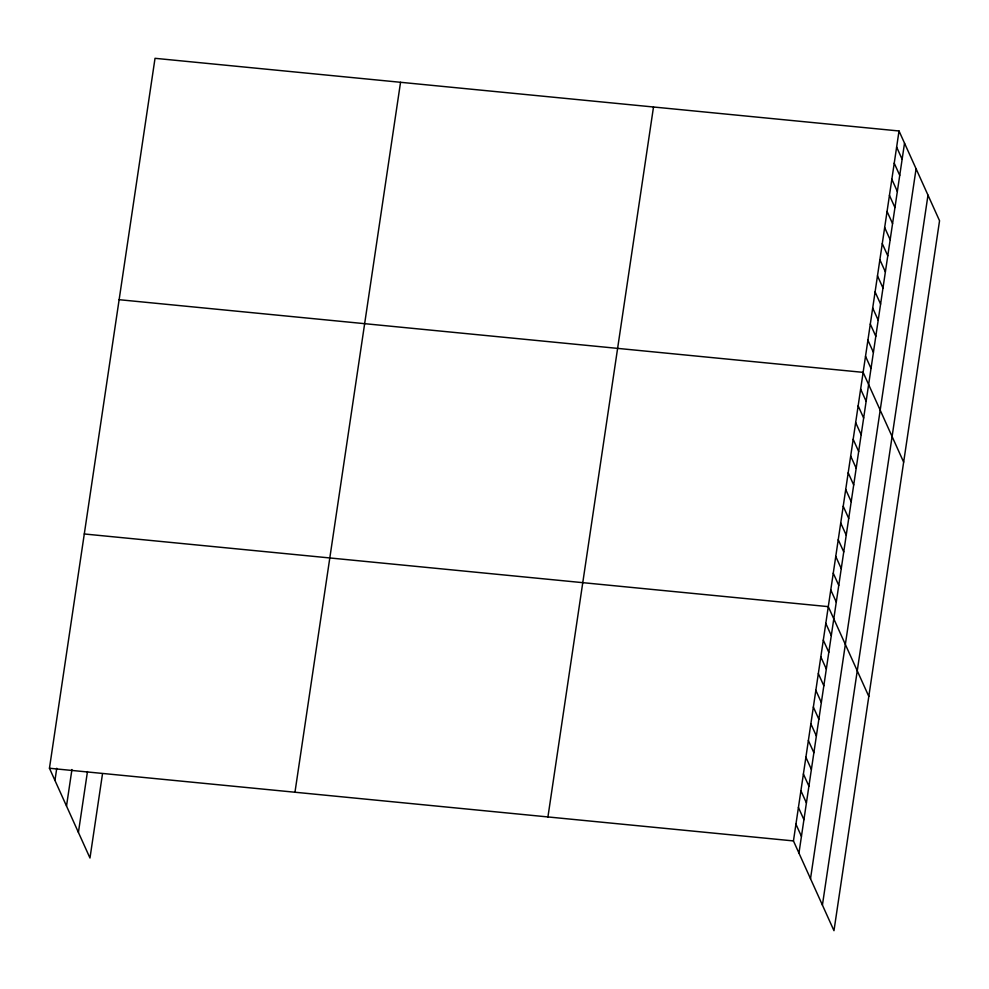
<?xml version="1.0" encoding="UTF-8"?>
<svg xmlns="http://www.w3.org/2000/svg" width="989" height="989" viewBox="0 0 989 989"><rect width="100%" height="100%" fill="white"/><g stroke="black" fill="none" stroke-linecap="round" stroke-linejoin="round"><path stroke-width="1.48" d="M102.423 774.35L89.974 858.019L49.45 768.255L155.026 58.314L899.026 130.981L939.55 220.745L833.974 930.686L793.45 840.922L899.026 130.981M54.951 780.432L56.756 768.268M66.51 806.035L71.937 769.529M78.415 832.417L87.465 771.568M294.969 792.238L400.545 82.297M547.931 816.939L653.506 106.997M798.951 853.111L904.527 143.17M810.51 878.714L916.086 168.773M822.415 905.096L927.991 195.142M119.125 299.692L863.125 372.358L903.649 462.123M84.288 533.973L828.288 606.64L868.812 696.404M49.45 768.255L793.45 840.922M896.627 147.077L902.129 159.266M894.229 163.173L899.73 175.35M891.843 179.256L897.344 191.446M889.445 195.352L894.946 207.542M887.059 211.448L892.56 223.625M884.661 227.532L890.162 239.721M882.275 243.628L887.776 255.817M879.876 259.724L885.378 271.901M877.478 275.807L882.979 287.997M875.092 291.903L880.593 304.093M872.694 307.999L878.195 320.176M870.308 324.083L875.809 336.272M867.909 340.179L873.411 352.368M865.523 356.275L871.025 368.452M860.64 389.097L866.141 401.287M858.143 405.836L863.644 418.013M855.658 422.563L861.159 434.752M853.173 439.301L858.675 451.491M850.676 456.04L856.177 468.217M848.191 472.767L853.692 484.956M845.706 489.506L851.208 501.695M843.221 506.244L848.723 518.421M840.724 522.971L846.225 535.16M838.239 539.71L843.741 551.899M835.754 556.436L841.256 568.626M833.257 573.175L838.759 585.364M830.772 589.914L836.274 602.091M825.79 623.379L831.292 635.568M823.305 640.118L828.807 652.295M820.821 656.844L826.322 669.034M818.336 673.583L823.837 685.773M815.838 690.322L821.34 702.499M813.354 707.048L818.855 719.238M810.869 723.787L816.37 735.977M808.372 740.526L813.873 752.703M805.887 757.253L811.388 769.442M803.402 773.991L808.903 786.168M800.905 790.718L806.406 802.907M798.42 807.457L803.921 819.646M795.935 824.196L801.436 836.373"/></g></svg>
